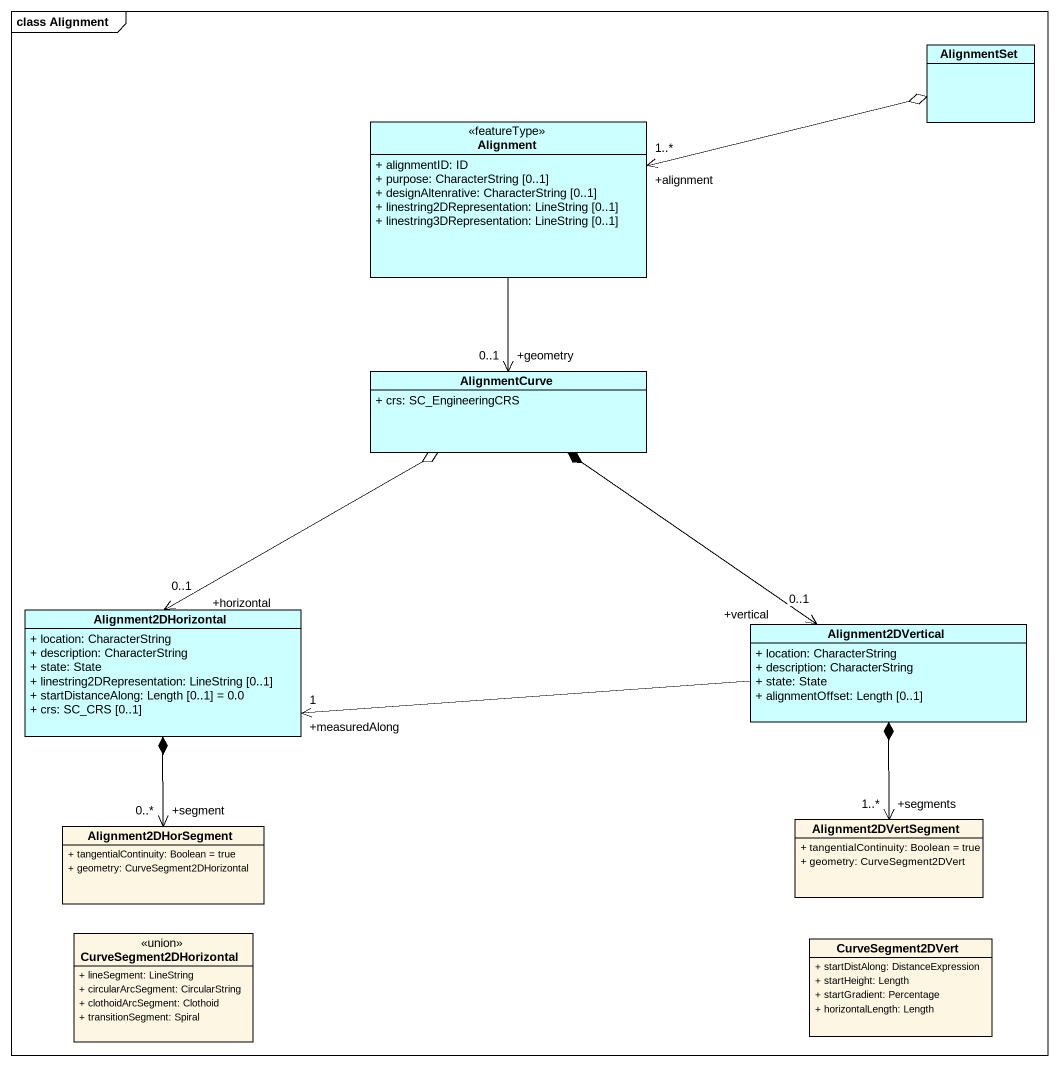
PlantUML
@startuml
mainframe class Alignment
hide circle
hide empty members
skinparam classAttributeIconSize 0
class AlignmentSet #CCFFFF
class Alignment <<featureType>> #CCFFFF {
  + alignmentID: ID
  + purpose: CharacterString [0..1]
  + designAltenrative: CharacterString [0..1]
  + linestring2DRepresentation: LineString [0..1]
  + linestring3DRepresentation: LineString [0..1]
}
class AlignmentCurve #CCFFFF {
  + crs: SC_EngineeringCRS
}
class Alignment2DHorizontal #CCFFFF {
  + location: CharacterString
  + description: CharacterString
  + state: State
  + linestring2DRepresentation: LineString [0..1]
  + startDistanceAlong: Length [0..1] = 0.0
  + crs: SC_CRS [0..1]
}
class Alignment2DVertical #CCFFFF {
  + location: CharacterString
  + description: CharacterString
  + state: State
  + alignmentOffset: Length [0..1]
}
class Alignment2DVertSegment {
  + tangentialContinuity: Boolean = true
  + geometry: CurveSegment2DVert
}
class Alignment2DHorSegment {
  + tangentialContinuity: Boolean = true
  + geometry: CurveSegment2DHorizontal
}
class CurveSegment2DHorizontal <<union>> {
  + lineSegment: LineString
  + circularArcSegment: CircularString
  + clothoidArcSegment: Clothoid
  + transitionSegment: Spiral
}
class CurveSegment2DVert {
  + startDistAlong: DistanceExpression
  + startHeight: Length
  + startGradient: Percentage
  + horizontalLength: Length
}
Alignment "+alignment\n1..*" <-right-o AlignmentSet
AlignmentCurve "+geometry\n0..1" <-up- Alignment
Alignment2DHorizontal "+horizontal\n0..1" <-up-o AlignmentCurve
Alignment2DVertical "+vertical\n0..1" <-up-* AlignmentCurve
Alignment2DVertical -left-> "+measuredAlong\n1" Alignment2DHorizontal
Alignment2DVertSegment "+segments\n1..*" <-up-* Alignment2DVertical
Alignment2DHorSegment "+segment\n0..*" <-up-* Alignment2DHorizontal
@enduml
